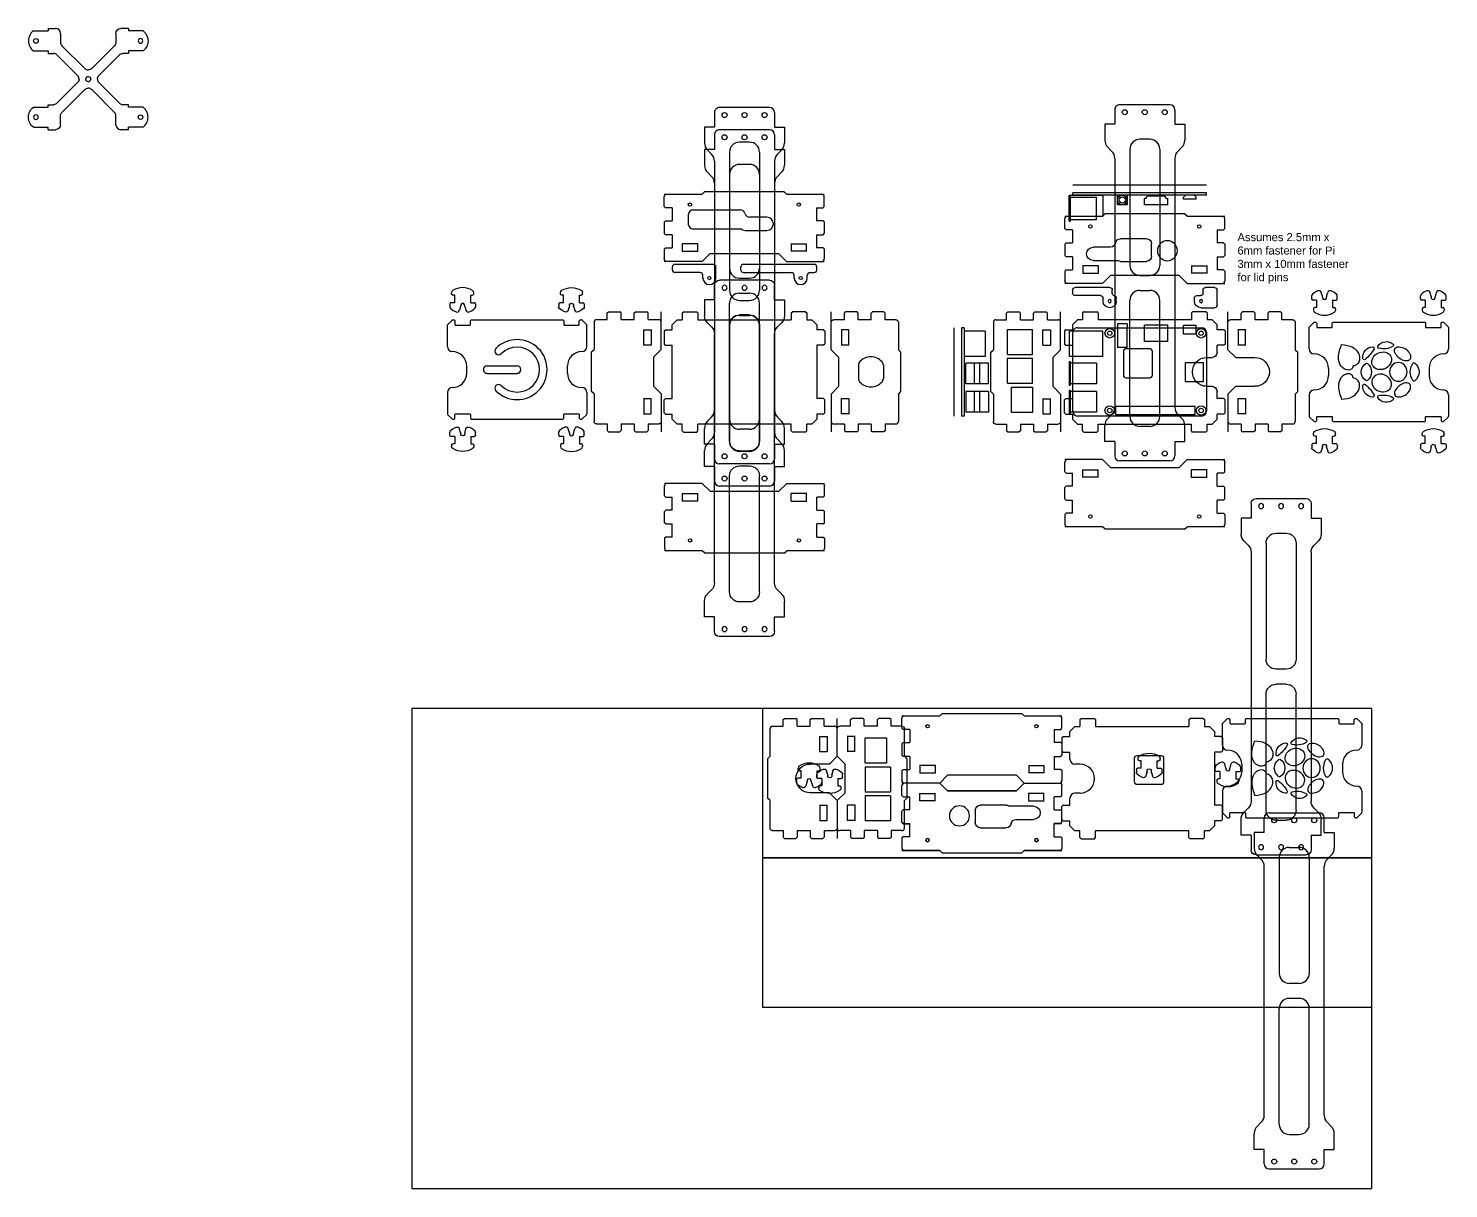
# Model space of a CAD drawing. Header units: inches. Extents: x -41 to 136, y -75 to 43.
# Drawn here: x 81.48 to 116.99, y 0.16 to 29.15 of the extents above; entities that cross this region are included whole.
import ezdxf

# ---------------------------------------------------------------- set-up
doc = ezdxf.new("R2010")
doc.units = ezdxf.units.IN
doc.header["$MEASUREMENT"] = 0
doc.layers.add('CUT', color=1, linetype='Continuous')
doc.styles.get("Standard").update_dxf_attribs({"font": 'arial.ttf'})

# ---------------------------------------------------------------- blocks, each defined once
blk = doc.blocks.new('TabHole2')
for p, q in [((-0.195, 0.0925), (0.195, 0.0925)), ((-0.19, 0.0975), (-0.19, -0.0975)), ((0.19, 0.0975), (0.19, -0.0975)), ((0.195, -0.0925), (-0.195, -0.0925))]:
    blk.add_line(p, q)
blk = doc.blocks.new('TabHole')
blk.add_blockref('TabHole2', (0, 0))
blk = doc.blocks.new('FootCurve')
for p, q in [((-1.14, 0.195), (-0.945, 0)), ((-0.945, 0), (0, 0))]:
    blk.add_line(p, q)
blk = doc.blocks.new('Serration_2')
for p, q in [((0, 1.6175), (0, 1.349)), ((0, 1.349), (0.16375, 1.349)), ((0.16375, 1.349), (0.195, 1.31775)), ((0.195, 1.31775), (0.195, 1.03425)), ((0, 1.003), (0, 0.677)), ((0, 1.003), (0.16375, 1.003)), ((0.16375, 1.003), (0.195, 1.03425)), ((0, 0.677), (0.16375, 0.677)), ((0.16375, 0.677), (0.195, 0.64575)), ((0.16375, 0.331), (0.195, 0.36225)), ((0.195, 0.64575), (0.195, 0.36225)), ((0, 0.331), (0, 0.0625)), ((0, 0.331), (0.16375, 0.331))]:
    blk.add_line(p, q)
for centre, start, end in [((-0.0625, 1.6175), 0, 90), ((-0.0625, 0.0625), 270, 0)]:
    blk.add_arc(centre, 0.0625, start, end)
blk = doc.blocks.new('Back')
for p, q in [((-0.555, -0.062), (-0.492, 0)), ((-0.492, 0), (0.493, 0)), ((0.555, -0.062), (0.493, 0)), ((-0.555, -0.062), (-1.243, -0.062)), ((1.243, -0.062), (0.555, -0.062)), ((-0.36, -1.547), (-0.36, -1.068)), ((0.36, -1.547), (0.36, -1.068))]:
    blk.add_line(p, q)
for start, end in [(90, 180), (360, 90)]:
    blk.add_arc((0, -1.068), 0.36, start, end)
at = {"xscale": -1}
for name, p in [('Serration_2', (-1.305, -1.743)), ('TabHole', (-0.86, -1.395)), ('FootCurve', (-1.5, -1.743))]:
    blk.add_blockref(name, p, dxfattribs=at)
for name, p in [('Serration_2', (1.305, -1.743)), ('TabHole', (0.86, -1.395)), ('FootCurve', (1.5, -1.743))]:
    blk.add_blockref(name, p)
blk = doc.blocks.new('Front')
for p, q in [((-0.555, -0.063), (-1.243, -0.063)), ((-0.555, -0.063), (-0.493, 0)), ((-0.493, 0), (0.492, 0)), ((0.492, 0), (0.555, -0.063)), ((1.242, -0.063), (0.555, -0.063)), ((-0.384, -0.512), (-0.384, -1.043)), ((-0.282, -0.411), (-0.282, -1.043)), ((0.343, -0.411), (0.343, -1.043)), ((0.433, -0.411), (0.433, -1.043)), ((-0.384, -1.043), (-1.014, -1.043)), ((-0.282, -1.043), (0.343, -1.043)), ((0.433, -1.043), (1.058, -1.043)), ((0.36, -1.548), (-0.36, -1.548))]:
    blk.add_line(p, q)
for points in [[(-1.014, -1.043), (-1.014, -0.512), (-0.384, -0.512)], [(-0.282, -0.411), (0.343, -0.411)], [(0.433, -0.411), (1.058, -0.411), (1.058, -1.043)]]:
    blk.add_lwpolyline(points)
at = {"xscale": -1}
for name, p in [('Serration_2', (-1.305, -1.743)), ('TabHole', (-0.86, -1.395)), ('FootCurve', (-1.5, -1.743))]:
    blk.add_blockref(name, p, dxfattribs=at)
for name, p in [('Serration_2', (1.305, -1.743)), ('TabHole', (0.86, -1.395)), ('FootCurve', (1.5, -1.743))]:
    blk.add_blockref(name, p)
blk = doc.blocks.new('Serration_3')
for p, q in [((0, 1.37025), (0, 1.6175)), ((-0.195, 1.339), (-0.03125, 1.339)), ((-0.195, 1.339), (-0.195, 1.013)), ((-0.03125, 1.339), (0, 1.37025)), ((-0.03125, 1.013), (-0.195, 1.013)), ((-0.03125, 1.013), (0, 0.98175)), ((0, 0.98175), (0, 0.69825)), ((-0.195, 0.667), (-0.03125, 0.667)), ((-0.195, 0.667), (-0.195, 0.341)), ((-0.03125, 0.667), (0, 0.69825)), ((-0.03125, 0.341), (-0.195, 0.341)), ((-0.03125, 0.341), (0, 0.30975)), ((0, 0.30975), (0, 0.0625))]:
    blk.add_line(p, q)
for centre, start, end in [((-0.0625, 1.6175), 0, 90), ((-0.0625, 0.0625), 270, 0)]:
    blk.add_arc(centre, 0.0625, start, end)
blk = doc.blocks.new('Threaded3mmBolt')
blk.add_circle((0, 0), 0.042)
blk = doc.blocks.new('OtherSide')
for p, q in [((-2, -0.0625), (-1.055, -0.0625)), ((-0.9925, 0), (-1.055, -0.0625)), ((-0.9925, 0), (0.9925, 0)), ((0.9925, 0), (1.055, -0.0625)), ((1.055, -0.0625), (2, -0.0625)), ((0.86, -1.5475), (-0.86, -1.5475))]:
    blk.add_line(p, q)
at = {"xscale": -1}
for name, p in [('Serration_3', (-2, -1.7425)), ('TabHole', (-1.36, -1.395)), ('FootCurve', (-2, -1.7425))]:
    blk.add_blockref(name, p, dxfattribs=at)
for name, p in [('Serration_3', (2, -1.7425)), ('TabHole', (1.36, -1.395)), ('FootCurve', (2, -1.7425))]:
    blk.add_blockref(name, p)
at = {"layer": 'CUT'}
for p in [(-1.36, -0.32), (1.36, -0.32)]:
    blk.add_blockref('Threaded3mmBolt', p, dxfattribs=at)
blk = doc.blocks.new('Spacer')
for p, q in [((-0.75, -0.24), (-0.75, 0.125)), ((-0.625, 0.25), (0.625, 0.25)), ((0.75, -0.24), (0.75, 0.125)), ((-0.75, -0.24), (-1, -0.24)), ((-0.75, -0.24), (-1, -0.24)), ((-1, -0.24), (-1, -0.636)), ((0.75, -0.24), (1, -0.24)), ((1, -0.24), (1, -0.636)), ((-0.125, -0.615), (0.125, -0.615)), ((-0.927, -0.813), (-0.823, -0.917)), ((-0.375, -0.865), (-0.375, -3.764)), ((0.375, -0.865), (0.375, -3.764)), ((0.927, -0.813), (0.823, -0.917)), ((-0.75, -7.31), (-0.75, -1.094)), ((0.75, -7.31), (0.75, -1.094)), ((0.125, -4.014), (-0.125, -4.014)), ((0.125, -4.389), (-0.125, -4.389)), ((-0.375, -7.538), (-0.375, -4.639)), ((0.375, -7.538), (0.375, -4.639)), ((-1, -8.163), (-1, -7.767)), ((-0.927, -7.59), (-0.823, -7.486)), ((-0.125, -7.788), (0.125, -7.788)), ((0.927, -7.59), (0.823, -7.486)), ((1, -8.163), (1, -7.767)), ((-0.75, -8.163), (-1, -8.163)), ((-0.75, -8.163), (-1, -8.163)), ((-0.75, -8.528), (-0.75, -8.163)), ((0.75, -8.528), (0.75, -8.163)), ((0.75, -8.163), (1, -8.163)), ((-0.625, -8.653), (0.625, -8.653))]:
    blk.add_line(p, q)
for centre in [(-0.5, 0.062), (0, 0.062), (0.5, 0.062), (-0.5, -8.466), (0, -8.466), (0.5, -8.466)]:
    blk.add_circle(centre, 0.0625)
for centre, radius, start, end in [((-0.625, 0.125), 0.125, 90, 180), ((0.625, 0.125), 0.125, 0, 90), ((-0.75, -0.636), 0.25, 180, 225), ((-0.125, -0.865), 0.25, 90, 180), ((0.125, -0.865), 0.25, 0, 90), ((0.75, -0.636), 0.25, 315, 0), ((-1, -1.094), 0.25, 0, 45), ((1, -1.094), 0.25, 135, 180), ((-0.125, -3.764), 0.25, 180, 270), ((0.125, -3.764), 0.25, 270, 360), ((-0.125, -4.639), 0.25, 90, 180), ((0.125, -4.639), 0.25, 0, 90), ((-1, -7.31), 0.25, 315, 0), ((1, -7.31), 0.25, 180, 225), ((-0.75, -7.767), 0.25, 135, 180), ((-0.125, -7.538), 0.25, 180, 270), ((0.125, -7.538), 0.25, 270, 0), ((0.75, -7.767), 0.25, 0, 45), ((-0.625, -8.528), 0.125, 180, 270), ((0.625, -8.528), 0.125, 270, 0)]:
    blk.add_arc(centre, radius, start, end)
blk = doc.blocks.new('Baseplate')
for p, q in [((-0.5, 1.474), (-0.469, 1.505)), ((-0.5, 1.474), (-0.5, 1.305)), ((-0.469, 1.505), (-0.141, 1.505)), ((-0.141, 1.505), (-0.11, 1.474)), ((-0.11, 1.474), (-0.11, 1.305)), ((2.22, 1.474), (2.251, 1.505)), ((2.22, 1.474), (2.22, 1.305)), ((2.579, 1.505), (2.251, 1.505)), ((2.579, 1.505), (2.61, 1.474)), ((2.61, 1.474), (2.61, 1.305)), ((-0.95, 1.024), (-0.919, 1.055)), ((-0.95, 1.024), (-0.95, 0.696)), ((-0.919, 1.055), (-0.75, 1.055)), ((3.029, 1.055), (2.86, 1.055)), ((3.029, 1.055), (3.06, 1.024)), ((3.06, 1.024), (3.06, 0.696)), ((-0.95, 0.696), (-0.919, 0.665)), ((-0.919, 0.665), (-0.75, 0.665)), ((-0.75, 0.485), (-0.75, 0.665)), ((-0.495, 0.36), (-0.625, 0.36)), ((3.029, 0.665), (2.86, 0.665)), ((3.06, 0.696), (3.029, 0.665)), ((-0.95, -0.696), (-0.919, -0.665)), ((-0.95, -1.024), (-0.95, -0.696)), ((-0.919, -0.665), (-0.75, -0.665)), ((-0.75, -0.665), (-0.75, -0.485)), ((-0.495, -0.36), (-0.625, -0.36)), ((3.029, -0.665), (2.86, -0.665)), ((3.029, -0.665), (3.06, -0.696)), ((3.06, -1.024), (3.06, -0.696)), ((-0.919, -1.055), (-0.95, -1.024)), ((-0.919, -1.055), (-0.75, -1.055)), ((3.029, -1.055), (2.86, -1.055)), ((3.06, -1.024), (3.029, -1.055)), ((-0.5, -1.474), (-0.5, -1.305)), ((-0.11, -1.474), (-0.11, -1.305)), ((2.22, -1.474), (2.22, -1.305)), ((2.61, -1.474), (2.61, -1.305)), ((-0.469, -1.505), (-0.5, -1.474)), ((-0.469, -1.505), (-0.141, -1.505)), ((-0.141, -1.505), (-0.11, -1.474)), ((2.251, -1.505), (2.22, -1.474)), ((2.579, -1.505), (2.251, -1.505)), ((2.61, -1.474), (2.579, -1.505))]:
    blk.add_line(p, q)
for points in [[(-0.75, 1.055), (-0.75, 1.18), (-0.625, 1.305), (-0.5, 1.305)], [(-0.11, 1.305), (2.22, 1.305)], [(2.61, 1.305), (2.735, 1.305), (2.86, 1.18), (2.86, 1.055)], [(2.86, 0.665), (2.86, -0.665)], [(-0.5, -1.305), (-0.625, -1.305), (-0.75, -1.18), (-0.75, -1.055)], [(2.86, -1.055), (2.86, -1.18), (2.735, -1.305), (2.61, -1.305)], [(2.22, -1.305), (-0.11, -1.305)]]:
    blk.add_lwpolyline(points)
blk.add_lwpolyline([(0.93, 0.577), (1.53, 0.577, -0.414214), (1.592, 0.515), (1.592, -0.085, -0.414214), (1.53, -0.148), (0.93, -0.148, -0.414214), (0.867, -0.085), (0.867, 0.515, -0.414214)], format="xyb", close=True)
for centre, radius, start, end in [((-0.625, 0.485), 0.125, 180, 270), ((-0.495, 0), 0.36, 270, 90), ((-0.625, -0.485), 0.125, 90, 180)]:
    blk.add_arc(centre, radius, start, end)
blk = doc.blocks.new('Side')
for p, q in [((-0.992, 0), (0.993, 0)), ((0.993, 0), (1.055, -0.063)), ((-1.055, -0.063), (-2, -0.063)), ((-1.055, -0.063), (-0.992, 0)), ((2, -0.063), (1.055, -0.063)), ((-0.042, -0.628), (0.608, -0.628)), ((-0.167, -1.066), (-0.167, -0.753)), ((0.855, -0.837), (1.292, -0.837)), ((0.608, -1.191), (-0.042, -1.191)), ((1.292, -1.167), (0.714, -1.167))]:
    blk.add_line(p, q)
blk.add_lwpolyline([(-0.86, -1.548), (0.86, -1.548)])
blk.add_circle((-0.563, -0.925), 0.25)
for centre, radius, start, end in [((-0.042, -0.753), 0.125, 90, 180), ((0.608, -0.753), 0.125, 9.5893, 90), ((0.855, -0.712), 0.125, 189.5893, 270), ((1.292, -1.002), 0.165, 270, 90), ((-0.042, -1.066), 0.125, 180, 270), ((0.608, -1.066), 0.125, 270, 295.0078), ((0.714, -1.292), 0.125, 90, 115.0078)]:
    blk.add_arc(centre, radius, start, end)
at = {"xscale": -1}
for name, p in [('Serration_3', (-2, -1.743)), ('TabHole', (-1.36, -1.395)), ('FootCurve', (-2, -1.743))]:
    blk.add_blockref(name, p, dxfattribs=at)
for name, p in [('Serration_3', (2, -1.743)), ('TabHole', (1.36, -1.395)), ('FootCurve', (2, -1.743))]:
    blk.add_blockref(name, p)
at = {"layer": 'CUT', "xscale": -1}
for p in [(-1.36, -0.32), (1.36, -0.32)]:
    blk.add_blockref('Threaded3mmBolt', p, dxfattribs=at)
blk = doc.blocks.new('RaspPi')
for p, q in [((3, 28), (82, 28)), ((154, -28), (154, 28)), ((154, 28), (155.5, 28)), ((155.5, -28), (155.5, 28)), ((160.45, -28), (160.45, 28)), ((0, -25), (0, 25)), ((57.82, 27), (7.18, 27)), ((7.18, 27), (7.18, 22)), ((7.18, 22), (57.82, 22)), ((57.82, 22), (57.82, 27)), ((69.96, 12.45), (69.96, 25.55)), ((69.96, 25.55), (87.16, 25.55)), ((85, 25), (85, -25)), ((86.56, 11.5), (86.56, 26.5)), ((87.16, 26.5), (86.56, 26.5)), ((87.16, 11.5), (87.16, 26.5)), ((138.5, 25.55), (152.8, 25.55)), ((138.5, 12.45), (138.5, 25.55)), ((143.9, 25.55), (143.9, 12.45)), ((147.4, 25.55), (147.4, 12.45)), ((152.8, 12.45), (152.8, 25.55)), ((69.96, 12.45), (87.16, 12.45)), ((87.16, 11.5), (86.56, 11.5)), ((138.5, 12.45), (152.8, 12.45)), ((13.3, 6), (1.9, 6)), ((1.9, 6), (1.9, -6)), ((13.3, 6), (13.3, -6)), ((69.96, -5.55), (69.96, 7.55)), ((69.96, 7.55), (87.16, 7.55)), ((86.56, -6.5), (86.56, 8.5)), ((87.16, 8.5), (86.56, 8.5)), ((87.16, -6.5), (87.16, 8.5)), ((138.5, 7.55), (152.8, 7.55)), ((138.5, 7.55), (138.5, -5.55)), ((143.9, 7.55), (143.9, -5.55)), ((147.4, 7.55), (147.4, -5.55)), ((152.8, 7.55), (152.8, -5.55)), ((13.3, -6), (1.9, -6)), ((69.96, -5.55), (87.16, -5.55)), ((87.16, -6.5), (86.56, -6.5)), ((138.5, -5.55), (152.8, -5.55)), ((50.5, -15.5), (56.5, -15.5)), ((50.5, -15.5), (50.5, -28)), ((56.5, -28), (56.5, -15.5)), ((65.75, -9.75), (65.75, -25.75)), ((65.75, -9.75), (87, -9.75)), ((87, -9.75), (87, -25.75)), ((140.5, -25.75), (140.5, -9.75)), ((140.5, -9.75), (154, -9.75)), ((6.6, -23.85), (6.6, -29.5)), ((6.6, -23.85), (14.6, -23.85)), ((14.6, -23.85), (14.6, -29.5)), ((24.5, -19.25), (24.5, -29.6)), ((24.5, -19.25), (39.5, -19.25)), ((39.5, -19.25), (39.5, -29.6)), ((65.75, -25.75), (87, -25.75)), ((140.5, -25.75), (154, -25.75)), ((82, -28), (3, -28)), ((6.6, -29.5), (14.6, -29.5)), ((24.5, -29.6), (39.5, -29.6)), ((50.5, -30.5), (50.5, -28)), ((50.5, -30.5), (56.5, -30.5)), ((56.5, -30.5), (56.5, -28)), ((154, -28), (155.5, -28)), ((65.75, -98.61), (87, -98.61)), ((65.75, -112.11), (65.75, -98.61)), ((69.96, -96.61), (87.16, -96.61)), ((69.96, -96.61), (69.96, -110.91)), ((86.56, -96.61), (86.56, -95.66)), ((87.16, -95.66), (86.56, -95.66)), ((86.56, -110.91), (86.56, -96.61)), ((87, -98.61), (87, -112.11)), ((87.16, -95.66), (87.16, -111.86)), ((24.5, -105.96), (39.5, -105.96)), ((24.5, -105.96), (24.5, -109.96)), ((39.5, -105.96), (39.5, -109.96)), ((50.5, -112.11), (50.5, -106.11)), ((50.5, -106.11), (56.5, -106.11)), ((56.5, -106.11), (56.5, -112.11)), ((0, -112.11), (0, -113.61)), ((0, -112.11), (85, -112.11)), ((0, -113.61), (85, -113.61)), ((6.6, -109.61), (14.6, -109.61)), ((6.6, -109.61), (6.6, -110.86)), ((6.6, -110.86), (7.85, -112.11)), ((14.6, -110.86), (13.35, -112.11)), ((14.6, -109.61), (14.6, -110.86)), ((25.45, -109.96), (24.5, -109.96)), ((25.45, -109.96), (26.4, -111.46)), ((26.4, -111.46), (37.6, -111.46)), ((38.55, -109.96), (37.6, -111.46)), ((38.55, -109.96), (39.5, -109.96)), ((87, -112.11), (65.75, -112.11)), ((86.56, -110.91), (69.96, -110.91)), ((85, -112.11), (85, -113.61)), ((86.56, -110.91), (86.56, -111.86)), ((87.16, -111.86), (86.56, -111.86)), ((0, -118.56), (85, -118.56))]:
    blk.add_line(p, q)
for centre, radius in [((3.5, 24.5), 3), ((61.5, 24.5), 3), ((3.5, 24.5), 1.38), ((61.5, 24.5), 1.38), ((3.5, -24.5), 3), ((3.5, -24.5), 1.38), ((61.5, -24.5), 3), ((61.5, -24.5), 1.38), ((53.5, -109.11), 3), ((53.5, -109.11), 2)]:
    blk.add_circle(centre, radius)
for centre, start, end in [((3, 25), 90, 180), ((82, 25), 0, 90), ((3, -25), 180, 270), ((82, -25), 270, 0)]:
    blk.add_arc(centre, 3, start, end)
blk = doc.blocks.new('PiSymbol')
at = {"layer": 'CUT'}
for centre, radius, start, end in [((-0.346, 0.142), 0.246, 83.4596, 177.2954), ((-0.321, 0.354), 0.0327, 321.5738, 83.4596), ((0.013, 0.167), 0.262, 92.8357, 144.9719), ((-0.013, 0.167), 0.262, 35.0281, 87.1643), ((0.321, 0.354), 0.0327, 96.5404, 218.4262), ((0.345, 0.142), 0.246, 2.7046, 96.5404), ((-0.477, -0.169), 0.237, 122.6242, 221.611), ((-0.587, 0.003), 0.0327, 13.7258, 122.6242), ((-0.997, -0.097), 0.454, 330.5094, 13.7258), ((-0.559, 0.152), 0.0327, 177.2954, 299.1813), ((-0.95, 0.853), 0.836, 299.1813, 321.5738), ((-0.175, 0.298), 0.0327, 144.9719, 216.5639), ((-0.009, 0.422), 0.239, 216.5639, 272.151), ((0.009, 0.422), 0.239, 267.849, 323.4361), ((0.175, 0.298), 0.0327, 323.4361, 35.0281), ((0.95, 0.853), 0.836, 218.4262, 240.8187), ((0.558, 0.152), 0.0327, 240.8187, 2.7046), ((0.996, -0.097), 0.454, 166.2742, 209.4906), ((0.587, 0.003), 0.0327, 57.3758, 166.2742), ((0.477, -0.169), 0.237, 318.389, 57.3758), ((-0.63, -0.304), 0.0327, 221.611, 330.5094), ((0.629, -0.304), 0.0327, 209.4906, 318.389), ((-0.184, -0.816), 0.0327, 119.122, 218.8394), ((0.002, -0.666), 0.272, 218.8394, 269.4443), ((0.024, -1.19), 0.461, 93.055, 119.122), ((-0.025, -1.19), 0.461, 60.878, 86.945), ((-0.003, -0.666), 0.272, 270.5557, 321.1606), ((0.184, -0.816), 0.0327, 321.1606, 60.878)]:
    blk.add_arc(centre, radius, start, end, dxfattribs=at)
blk.add_ellipse((0, -0.449), major_axis=(-0.22, 0), ratio=0.930887, dxfattribs=at)
for points, knots in [([(-0.14, 0.613), (-0.118, 0.62), (-0.07, 0.635), (-0.02, 0.757), (-0.125, 0.929), (-0.38, 0.984), (-0.547, 0.921), (-0.644, 0.885)], [0.8936892, 0.8936892, 0.8936892, 0.8936892, 0.9636226, 1.0498183, 1.2668456, 1.5012888, 1.8271198, 1.8271198, 1.8271198, 1.8271198]), ([(-0.644, 0.885), (-0.635, 0.795), (-0.618, 0.644), (-0.477, 0.493), (-0.338, 0.451), (-0.222, 0.477), (-0.155, 0.542), (-0.144, 0.596), (-0.14, 0.613)], [0, 0, 0, 0, 0.2810917, 0.4696819, 0.623563, 0.7199689, 0.8387473, 0.8936892, 0.8936892, 0.8936892, 0.8936892]), ([(0.139, 0.613), (0.117, 0.62), (0.068, 0.635), (0.018, 0.757), (0.124, 0.929), (0.379, 0.984), (0.546, 0.921), (0.643, 0.885)], [0.8936892, 0.8936892, 0.8936892, 0.8936892, 0.9636226, 1.0498183, 1.2668456, 1.5012888, 1.8271198, 1.8271198, 1.8271198, 1.8271198]), ([(0.643, 0.885), (0.633, 0.795), (0.617, 0.644), (0.475, 0.493), (0.337, 0.451), (0.221, 0.477), (0.154, 0.542), (0.142, 0.596), (0.139, 0.613)], [0, 0, 0, 0, 0.2810917, 0.4696819, 0.623563, 0.7199689, 0.8387473, 0.8936892, 0.8936892, 0.8936892, 0.8936892]), ([(-0.054, -0.055), (-0.057, -0.081), (-0.076, -0.154), (-0.156, -0.26), (-0.308, -0.309), (-0.452, -0.224), (-0.492, -0.038), (-0.392, 0.138), (-0.215, 0.194), (-0.071, 0.11), (-0.049, 0.002), (-0.054, -0.055), (-0.054, -0.055)], [0.094843, 0.094843, 0.094843, 0.094843, 0.179843, 0.331355, 0.501424, 0.633474, 0.814835, 1.047571, 1.214714, 1.349568, 1.527963, 1.528765, 1.528765, 1.528765, 1.528765]), ([(0.053, -0.055), (0.056, -0.081), (0.075, -0.154), (0.155, -0.26), (0.307, -0.309), (0.451, -0.224), (0.491, -0.038), (0.391, 0.138), (0.214, 0.194), (0.07, 0.11), (0.049, 0.002), (0.053, -0.055), (0.053, -0.055)], [0.094843, 0.094843, 0.094843, 0.094843, 0.179843, 0.331355, 0.501424, 0.633474, 0.814835, 1.047571, 1.214714, 1.349568, 1.527963, 1.528765, 1.528765, 1.528765, 1.528765])]:
    blk.add_open_spline(points, degree=3, knots=knots, dxfattribs=at)
for points in [[(-0.549, -0.371), (-0.5, -0.358), (-0.384, -0.414), (-0.292, -0.519), (-0.258, -0.646), (-0.275, -0.706), (-0.327, -0.737), (-0.455, -0.702), (-0.551, -0.607), (-0.588, -0.466), (-0.58, -0.404), (-0.549, -0.371)], [(0.549, -0.371), (0.5, -0.358), (0.384, -0.414), (0.292, -0.519), (0.258, -0.646), (0.274, -0.706), (0.327, -0.737), (0.455, -0.702), (0.55, -0.607), (0.588, -0.466), (0.58, -0.404), (0.549, -0.371)]]:
    blk.add_spline(points, degree=3, dxfattribs=at)
blk = doc.blocks.new('Lid2')
for p, q in [((-1.258, -1.075), (-1.258, -1.255)), ((1.257, -1.075), (1.257, -1.255)), ((1.742, -1.74), (1.742, -2.269)), ((1.627, -2.398), (1.733, -2.292))]:
    blk.add_line(p, q)
for points in [[(-1.742, -0.59), (-1.742, -0.06, -0.198912), (-1.733, -0.038), (-1.627, 0.068, -0.198912), (-1.605, 0.078), (-1.586, 0.078, -0.414214), (-1.555, 0.046), (-1.555, -0.039, 0.414214), (-1.539, -0.055), (-1.181, -0.055, 0.414214), (-1.165, -0.039), (-1.165, 0.046, -0.414214), (-1.134, 0.078), (1.134, 0.078, -0.414214), (1.165, 0.046), (1.165, -0.039, 0.414214), (1.181, -0.055), (1.539, -0.055, 0.414214), (1.555, -0.039), (1.555, 0.046, -0.414214), (1.586, 0.078), (1.605, 0.078, -0.198912), (1.627, 0.068), (1.733, -0.038, -0.198912), (1.742, -0.06), (1.742, -0.59)], [(-1.742, -1.74), (-1.742, -2.269, 0.198912), (-1.733, -2.292), (-1.627, -2.398, 0.198912), (-1.605, -2.407), (-1.586, -2.407, 0.414214), (-1.555, -2.376), (-1.555, -2.29, -0.414214), (-1.539, -2.275), (-1.181, -2.275, -0.414214), (-1.165, -2.29), (-1.165, -2.376, 0.414214), (-1.134, -2.407), (1.134, -2.407, 0.414214), (1.165, -2.376), (1.165, -2.29, -0.414214), (1.181, -2.275), (1.539, -2.275, -0.414214), (1.555, -2.29), (1.555, -2.376, 0.414214), (1.586, -2.407), (1.605, -2.407)]]:
    blk.add_lwpolyline(points, format="xyb")
for centre, radius, start, end in [((-1.618, -0.59), 0.125, 180, 270), ((1.617, -0.59), 0.125, 270, 0), ((-1.618, -1.075), 0.36, 0, 90), ((1.617, -1.075), 0.36, 90, 180), ((-1.618, -1.255), 0.36, 270, 0), ((1.617, -1.255), 0.36, 180, 270), ((-1.618, -1.74), 0.125, 90, 180), ((1.617, -1.74), 0.125, 0, 90), ((1.605, -2.376), 0.0312, 270, 315), ((1.711, -2.269), 0.0312, 315, 0)]:
    blk.add_arc(centre, radius, start, end)
at = {"xscale": -1.062354987448263, "yscale": 1.062354987448263, "zscale": 1.062354987448263, "rotation": 90}
blk.add_blockref('PiSymbol', (0.009, -1.165), dxfattribs=at)
blk = doc.blocks.new('Latch')
for p, q in [((-0.276, 0.026), (-0.276, 0.06)), ((0.276, 0.026), (0.276, 0.06)), ((-0.32, -0.221), (-0.32, -0.293)), ((-0.2, -0.19), (-0.289, -0.19)), ((-0.2, -0.005), (-0.244, -0.005)), ((-0.2, -0.19), (-0.2, -0.005)), ((-0.06, -0.304), (-0.081, -0.38)), ((0.06, -0.304), (0.081, -0.38)), ((0.2, -0.19), (0.2, -0.005)), ((0.2, -0.005), (0.244, -0.005)), ((0.2, -0.19), (0.289, -0.19)), ((0.32, -0.221), (0.32, -0.293))]:
    blk.add_line(p, q)
for centre, radius, start, end in [((-0.213, 0.06), 0.0625, 123.1255, 180), ((-0.244, 0.026), 0.0312, 180, 270), ((0, -0.267), 0.452, 56.8745, 123.1255), ((0.244, 0.026), 0.0312, 270, 0), ((0.213, 0.06), 0.0625, 0, 56.8745), ((-0.289, -0.221), 0.0312, 90, 180), ((-0.258, -0.293), 0.0625, 180, 228.6806), ((0, 0), 0.452, 228.6806, 248.7914), ((0, -0.32), 0.0625, 146.1714, 165), ((0, -0.258), 0.052, 343.6762, 196.3238), ((-0.065, -0.277), 0.0156, 326.1714, 16.3238), ((0.065, -0.277), 0.0156, 163.6762, 213.8286), ((0, -0.32), 0.0625, 15, 33.8286), ((0, 0), 0.452, 291.2086, 311.3194), ((0.289, -0.221), 0.0312, 0, 90), ((0.258, -0.293), 0.0625, 311.3194, 0), ((-0.141, -0.364), 0.0625, 248.7914, 345), ((0.141, -0.364), 0.0625, 195, 291.2086)]:
    blk.add_arc(centre, radius, start, end)
blk = doc.blocks.new('BatteryBack')
for p, q in [((-0.881, 0.555), (-0.881, 1.243)), ((-0.881, 0.555), (-0.943, 0.493)), ((-0.943, 0.493), (-0.943, -0.493)), ((0.604, 0.36), (0.604, -0.36)), ((-0.506, -0.165), (-0.506, 0.165)), ((0.119, -0.165), (0.119, 0.165)), ((-0.881, -0.555), (-0.943, -0.493)), ((-0.881, -1.242), (-0.881, -0.555))]:
    blk.add_line(p, q)
for centre, radius, start, end in [((-0.193, 0), 0.375, 41.4096, 138.5904), ((-0.381, 0.165), 0.125, 138.5904, 180), ((-0.006, 0.165), 0.125, 0, 41.4096), ((-0.381, -0.165), 0.125, 180, 221.4096), ((-0.193, 0), 0.375, 221.4096, 318.5904), ((-0.006, -0.165), 0.125, 318.5904, 0)]:
    blk.add_arc(centre, radius, start, end)
at = {"rotation": 90}
for name, p in [('Serration_2', (0.799, 1.305)), ('FootCurve', (0.799, 1.5)), ('TabHole', (0.452, 0.86))]:
    blk.add_blockref(name, p, dxfattribs=at)
at = {"xscale": -1, "rotation": 90}
for name, p in [('TabHole', (0.452, -0.86)), ('FootCurve', (0.799, -1.5)), ('Serration_2', (0.799, -1.305))]:
    blk.add_blockref(name, p, dxfattribs=at)
blk = doc.blocks.new('PowerBase')
for p, q in [((-3.36, 1.47375), (-3.32875, 1.505)), ((-3.36, 1.47375), (-3.36, 1.305)), ((-3.32875, 1.505), (-3.00125, 1.505)), ((-3.00125, 1.505), (-2.97, 1.47375)), ((-2.97, 1.47375), (-2.97, 1.305)), ((-0.64, 1.47375), (-0.60875, 1.505)), ((-0.64, 1.47375), (-0.64, 1.305)), ((-0.28125, 1.505), (-0.60875, 1.505)), ((-0.28125, 1.505), (-0.25, 1.47375)), ((-0.25, 1.47375), (-0.25, 1.305)), ((-3.81, 1.02375), (-3.77875, 1.055)), ((-3.81, 1.02375), (-3.81, 0.69625)), ((-3.77875, 1.055), (-3.61, 1.055)), ((0.16875, 1.055), (0, 1.055)), ((0.16875, 1.055), (0.2, 1.02375)), ((0.2, 1.02375), (0.2, 0.69625)), ((-3.81, 0.69625), (-3.77875, 0.665)), ((-3.77875, 0.665), (-3.61, 0.665)), ((-3.61, -0.665), (-3.61, 0.665)), ((0.16875, 0.665), (0, 0.665)), ((0.2, 0.69625), (0.16875, 0.665)), ((-3.81, -0.69625), (-3.77875, -0.665)), ((-3.81, -1.02375), (-3.81, -0.69625)), ((-3.77875, -0.665), (-3.61, -0.665)), ((0.16875, -0.665), (0, -0.665)), ((0.16875, -0.665), (0.2, -0.69625)), ((0.2, -1.02375), (0.2, -0.69625)), ((-3.77875, -1.055), (-3.81, -1.02375)), ((-3.77875, -1.055), (-3.61, -1.055)), ((0.16875, -1.055), (0, -1.055)), ((0.2, -1.02375), (0.16875, -1.055)), ((-3.36, -1.47375), (-3.36, -1.305)), ((-2.97, -1.47375), (-2.97, -1.305)), ((-0.64, -1.47375), (-0.64, -1.305)), ((-0.25, -1.47375), (-0.25, -1.305)), ((-3.32875, -1.505), (-3.36, -1.47375)), ((-3.32875, -1.505), (-3.00125, -1.505)), ((-3.00125, -1.505), (-2.97, -1.47375)), ((-0.60875, -1.505), (-0.64, -1.47375)), ((-0.28125, -1.505), (-0.60875, -1.505)), ((-0.25, -1.47375), (-0.28125, -1.505))]:
    blk.add_line(p, q)
for points in [[(-3.61, 1.055), (-3.61, 1.18), (-3.485, 1.305), (-3.36, 1.305)], [(-2.97, 1.305), (-0.64, 1.305)], [(-0.25, 1.305), (-0.125, 1.305), (0, 1.18), (0, 1.055)], [(0, 0.665), (0, -0.665)], [(-3.36, -1.305), (-3.485, -1.305), (-3.61, -1.18), (-3.61, -1.055)], [(0, -1.055), (0, -1.18), (-0.125, -1.305), (-0.25, -1.305)], [(-0.64, -1.305), (-2.97, -1.305)]]:
    blk.add_lwpolyline(points)
blk = doc.blocks.new('Power_Front')
for p, q in [((-0.555, 1.485), (-1.2425, 1.485)), ((-0.555, 1.485), (-0.4925, 1.5475)), ((-0.4925, 1.5475), (0.4925, 1.5475)), ((0.4925, 1.5475), (0.555, 1.485)), ((1.2425, 1.485), (0.555, 1.485)), ((0.36, 0), (-0.36, 0))]:
    blk.add_line(p, q)
at = {"xscale": -1}
for name, p in [('Serration_2', (-1.305, -0.195)), ('TabHole', (-0.86, 0.1525)), ('FootCurve', (-1.5, -0.195))]:
    blk.add_blockref(name, p, dxfattribs=at)
for name, p in [('Serration_2', (1.305, -0.195)), ('FootCurve', (1.5, -0.195)), ('TabHole', (0.86, 0.1525))]:
    blk.add_blockref(name, p)
blk = doc.blocks.new('Power_lid')
for p, q in [((-0.09, -0.36), (0.09, -0.36)), ((-0.094, -0.868), (-0.094, -1.618)), ((0.094, -0.868), (0.094, -1.618)), ((-0.09, -2.875), (0.09, -2.875)), ((-1.233, -3.244), (-1.127, -3.351)), ((-0.575, -3.36), (-1.105, -3.36)), ((0.575, -3.36), (1.105, -3.36)), ((1.233, -3.244), (1.127, -3.351))]:
    blk.add_line(p, q)
for points in [[(-0.575, 0.125), (-1.105, 0.125, 0.198912), (-1.127, 0.116), (-1.233, 0.009, 0.198912), (-1.243, -0.013), (-1.243, -0.031, 0.414214), (-1.211, -0.062), (-1.126, -0.062, -0.414214), (-1.11, -0.078), (-1.11, -0.437, -0.414214), (-1.126, -0.452), (-1.211, -0.452, 0.414214), (-1.243, -0.484), (-1.243, -2.751, 0.414214), (-1.211, -2.783), (-1.126, -2.783, -0.414214), (-1.11, -2.798), (-1.11, -3.157, -0.414214), (-1.126, -3.173), (-1.211, -3.173, 0.414214), (-1.243, -3.204), (-1.243, -3.222)], [(0.575, 0.125), (1.105, 0.125, -0.198912), (1.127, 0.116), (1.233, 0.009, -0.198912), (1.243, -0.013), (1.243, -0.031, -0.414214), (1.211, -0.062), (1.126, -0.062, 0.414214), (1.11, -0.078), (1.11, -0.437, 0.414214), (1.126, -0.452), (1.211, -0.452, -0.414214), (1.243, -0.484), (1.243, -2.751, -0.414214), (1.211, -2.783), (1.126, -2.783, 0.414214), (1.11, -2.798), (1.11, -3.157, 0.414214), (1.126, -3.173), (1.211, -3.173, -0.414214), (1.243, -3.204), (1.243, -3.222)]]:
    blk.add_lwpolyline(points, format="xyb")
for centre, radius, start, end in [((-0.575, 0), 0.125, 0, 90), ((-0.09, 0), 0.36, 180, 270), ((0.09, 0), 0.36, 270, 0), ((0.575, 0), 0.125, 90, 180), ((-0.464, -1.153), 0.0937, 315, 135), ((0, -0.868), 0.0938, 0, 180), ((0.464, -1.153), 0.0937, 45, 225), ((0, -1.618), 0.75, 135, 45), ((0, -1.618), 0.562, 135, 45), ((0, -1.618), 0.0937, 180, 0), ((-0.09, -3.235), 0.36, 90, 180), ((0.09, -3.235), 0.36, 0, 90), ((-1.211, -3.222), 0.0312, 180, 225), ((-1.105, -3.329), 0.0312, 225, 270), ((-0.575, -3.235), 0.125, 270, 0), ((0.575, -3.235), 0.125, 180, 270), ((1.105, -3.329), 0.0312, 270, 315), ((1.211, -3.222), 0.0312, 315, 0)]:
    blk.add_arc(centre, radius, start, end)
blk = doc.blocks.new('Power_Side')
for p, q in [((-2, 0.062), (-1.055, 0.062)), ((-0.992, 0.125), (-1.055, 0.062)), ((0.992, 0.125), (-0.992, 0.125)), ((1.055, 0.062), (0.992, 0.125)), ((1.055, 0.062), (2, 0.062)), ((-1.275, -0.328), (-0.105, -0.328)), ((-1.4, -0.452), (-1.4, -0.682)), ((0.561, -0.51), (0.136, -0.51)), ((-0.105, -0.807), (-1.275, -0.807)), ((0.019, -0.84), (0.561, -0.84))]:
    blk.add_line(p, q)
blk.add_lwpolyline([(0.86, -1.423), (-0.86, -1.423)])
for centre, radius, start, end in [((-1.275, -0.452), 0.125, 90, 180), ((-0.105, -0.452), 0.125, 15.7595, 90), ((-1.275, -0.682), 0.125, 180, 270), ((0.136, -0.385), 0.125, 195.7595, 270), ((0.561, -0.675), 0.165, 270, 90), ((-0.105, -0.932), 0.125, 60.2732, 90), ((0.019, -0.715), 0.125, 240.2732, 270)]:
    blk.add_arc(centre, radius, start, end)
at = {"xscale": -1}
for name, p in [('Serration_3', (-2, -1.618)), ('TabHole', (-1.36, -1.27)), ('FootCurve', (-2, -1.618))]:
    blk.add_blockref(name, p, dxfattribs=at)
for name, p in [('Serration_3', (2, -1.618)), ('TabHole', (1.36, -1.27)), ('FootCurve', (2, -1.618))]:
    blk.add_blockref(name, p)
at = {"layer": 'CUT'}
for p in [(-1.36, -0.195), (1.36, -0.195)]:
    blk.add_blockref('Threaded3mmBolt', p, dxfattribs=at)
blk = doc.blocks.new('Spacer_Front')
for p, q in [((-0.4, -0.102), (-0.4, 0.278)), ((-0.4, 0.2), (-0.4, 0.2)), ((-0.337, 0.34), (-0.115, 0.34)), ((-0.053, 0.2), (-0.053, 0.278)), ((-0.053, 0.2), (-0.053, 0.2)), ((0.102, 0.138), (0.01, 0.138)), ((0.164, 0), (0.164, 0.075)), ((0, -0.164), (-0.337, -0.164))]:
    blk.add_line(p, q)
blk.add_circle((0, 0), 0.0392)
for centre, radius, start, end in [((-0.337, 0.278), 0.0625, 90, 180), ((-0.115, 0.278), 0.0625, 0, 90), ((0.01, 0.2), 0.0625, 180, 270), ((0, 0), 0.164, 270, 0), ((0.102, 0.075), 0.0625, 0, 90), ((-0.337, -0.102), 0.0625, 180, 270)]:
    blk.add_arc(centre, radius, start, end)
blk = doc.blocks.new('Spacer_Front2')
for p, q in [((-0.164, 0), (-0.164, 0.075)), ((-0.065, 0.198), (-0.065, 0.278)), ((-0.065, 0.2), (-0.065, 0.2)), ((-0.002, 0.34), (0.864, 0.34)), ((0.164, 0), (0.164, 0.075)), ((0.227, 0.138), (0.864, 0.138)), ((0.927, 0.278), (0.927, 0.2)), ((0.927, 0.2), (0.927, 0.2))]:
    blk.add_line(p, q)
blk.add_circle((0, 0), 0.0392)
for centre, radius, start, end in [((-0.102, 0.075), 0.0625, 101.924, 180), ((0, 0), 0.164, 180, 0), ((-0.127, 0.198), 0.0625, 281.924, 0), ((-0.002, 0.278), 0.0625, 90, 180), ((0.227, 0.075), 0.0625, 90, 180), ((0.864, 0.278), 0.0625, 0, 90), ((0.864, 0.2), 0.0625, 270, 0)]:
    blk.add_arc(centre, radius, start, end)
blk = doc.blocks.new('PowerBlockSpacer')
for p, q in [((0, 0.039), (0, -0.039)), ((0.173, 0.101), (0.062, 0.101)), ((0.236, 0.239), (0.236, 0.164)), ((0.564, 0.239), (0.564, 0.164)), ((1.835, 0.101), (0.627, 0.101)), ((1.898, 0.039), (1.898, -0.039)), ((0.062, -0.101), (1.835, -0.101))]:
    blk.add_line(p, q)
blk.add_circle((0.4, 0.239), 0.0392)
for centre, radius, start, end in [((0.4, 0.239), 0.164, 0, 180), ((0.062, 0.039), 0.0625, 90, 180), ((0.173, 0.164), 0.0625, 270, 0), ((0.627, 0.164), 0.0625, 180, 270), ((1.835, 0.039), 0.0625, 0, 90), ((0.062, -0.039), 0.0625, 180, 270), ((1.835, -0.039), 0.0625, 270, 0)]:
    blk.add_arc(centre, radius, start, end)
blk = doc.blocks.new('PowerBlockSpacer2')
for p, q in [((-0.164, 0), (-0.164, -0.278)), ((0.164, 0), (0.164, -0.075)), ((-0.102, -0.34), (0.864, -0.34)), ((0.227, -0.138), (0.864, -0.138)), ((0.927, -0.278), (0.927, -0.2))]:
    blk.add_line(p, q)
blk.add_circle((0, 0), 0.0392)
for centre, radius, start, end in [((0, 0), 0.164, 0, 180), ((-0.102, -0.278), 0.0625, 180, 270), ((0.227, -0.075), 0.0625, 180, 270), ((0.864, -0.2), 0.0625, 360, 90), ((0.864, -0.278), 0.0625, 270, 360)]:
    blk.add_arc(centre, radius, start, end)
blk = doc.blocks.new('ShearBrace_Quarter')
for p, q in [((-1.37, 1.203), (-1.005, 1.203)), ((-1.005, 1.266), (-1.005, 1.203)), ((-1.005, 1.266), (-0.818, 1.266)), ((-1.005, 1.203), (-1.005, 1.203)), ((-0.693, 1.141), (-0.693, 0.921)), ((-0.656, 0.833), (-0.088, 0.265)), ((-1.37, 0.703), (-1.005, 0.703)), ((-1.005, 0.703), (-1.005, 0.641)), ((-1.005, 0.641), (-0.869, 0.641)), ((-0.781, 0.604), (-0.265, 0.088))]:
    blk.add_line(p, q)
blk.add_circle((-1.308, 0.953), 0.0575)
for centre, radius, start, end in [((-1.183, 0.953), 0.312, 126.8699, 233.1301), ((-0.818, 1.141), 0.125, 0, 90), ((-0.567, 0.921), 0.125, 180, 225), ((-0.869, 0.516), 0.125, 45, 90), ((-0.354, 0), 0.125, 0, 45), ((0, 0.354), 0.125, 225, 270), ((0, 0), 0.0625, 90, 180)]:
    blk.add_arc(centre, radius, start, end)
blk = doc.blocks.new('ShearBrace')
at = {"layer": 'CUT'}
blk.add_blockref('ShearBrace_Quarter', (0, 0), dxfattribs=at)
at = {"layer": 'CUT', "xscale": -1}
blk.add_blockref('ShearBrace_Quarter', (0, 0), dxfattribs=at)
at = {"layer": 'CUT', "xscale": -1, "rotation": 180}
blk.add_blockref('ShearBrace_Quarter', (0, 0), dxfattribs=at)
at = {"layer": 'CUT', "rotation": 180}
blk.add_blockref('ShearBrace_Quarter', (0, 0), dxfattribs=at)

msp = doc.modelspace()

# ---------------------------------------------------------------- linework, layer by layer
msp.add_lwpolyline([(91.067, 0.156), (115.067, 0.156), (115.067, 12.156), (91.067, 12.156)], close=True)
at = {"layer": 'CUT'}
for points in [[(99.837, 12.156), (99.837, 8.421), (115.067, 8.421), (115.067, 12.156)], [(99.837, 8.421), (99.837, 4.686), (115.067, 4.686), (115.067, 8.421)]]:
    msp.add_lwpolyline(points, close=True, dxfattribs=at)

# ---------------------------------------------------------------- block references
msp.add_blockref('ShearBrace', (82.979, 27.883))
at = {"xscale": 0.03937007874015748, "yscale": 0.03937007874015748, "zscale": 0.03937007874015748, "rotation": 180}
msp.add_blockref('RaspPi', (110.936, 20.565), dxfattribs=at)
at = {"layer": 'CUT'}
for name, p, rotation in [('Spacer', (99.386, 18.518), 180), ('Spacer', (109.393, 18.589), 180), ('Spacer', (99.386, 17.963), 180), ('PowerBlockSpacer2', (98.508, 22.911), 180), ('PowerBlockSpacer', (101.191, 23.15), 180), ('Latch', (113.884, 22.167), 180), ('Latch', (116.604, 22.167), 180), ('Power_Front', (97.11, 20.57), 90), ('BatteryBack', (102.351, 20.565), 180), ('Front', (105.545, 20.565), 89.99999999999999), ('Power_lid', (92.083, 20.623), 90), ('Latch', (95.06, 18.761), 180), ('OtherSide', (109.393, 16.632), 180), ('OtherSide', (99.386, 16.035), 180), ('Front', (103.447, 10.406), 270), ('Latch', (111.47, 10.387), 180)]:
    msp.add_blockref(name, p, dxfattribs=dict(at, rotation=rotation))
for name, p in [('Power_Side', (99.381, 24.942)), ('Latch', (92.34, 22.485)), ('PowerBase', (101.191, 20.565)), ('Lid2', (115.244, 21.729)), ('OtherSide', (105.322, 12.031)), ('Baseplate', (108.272, 10.401)), ('Lid2', (113.075, 11.829)), ('Latch', (101.002, 10.605)), ('Spacer', (113.128, 9.299))]:
    msp.add_blockref(name, p, dxfattribs=at)
at = {"layer": 'CUT', "xscale": -1}
for name, p in [('Side', (109.393, 24.519)), ('Spacer', (99.386, 22.605)), ('Latch', (95.06, 22.485)), ('Spacer_Front2', (108.515, 22.333)), ('Spacer_Front', (110.798, 22.333)), ('Baseplate', (110.448, 20.565)), ('Latch', (113.884, 18.962)), ('Latch', (116.604, 18.962)), ('Latch', (109.501, 10.85))]:
    msp.add_blockref(name, p, dxfattribs=at)
for name, p, rotation in [('Back', (113.214, 20.565), 270), ('Latch', (92.34, 18.761), 180), ('Spacer', (112.8, 8.747), 180), ('Back', (99.962, 10.406), 90), ('Latch', (101.517, 10.215), 180), ('Side', (105.322, 8.546), 180), ('OtherSide', (105.322, 8.546), 180)]:
    msp.add_blockref(name, p, dxfattribs=dict(at, rotation=rotation))

# ---------------------------------------------------------------- texts
at = {"insert": (111.709, 24.032), "char_height": 0.2, "attachment_point": 1}
msp.add_mtext_dynamic_manual_height_columns('Assumes 2.5mm x 6mm fastener for Pi\\P3mm x 10mm fastener\\Pfor lid pins', width=2.98155, gutter_width=1, heights=[0], dxfattribs=at)

doc.saveas('drawing.dxf')
